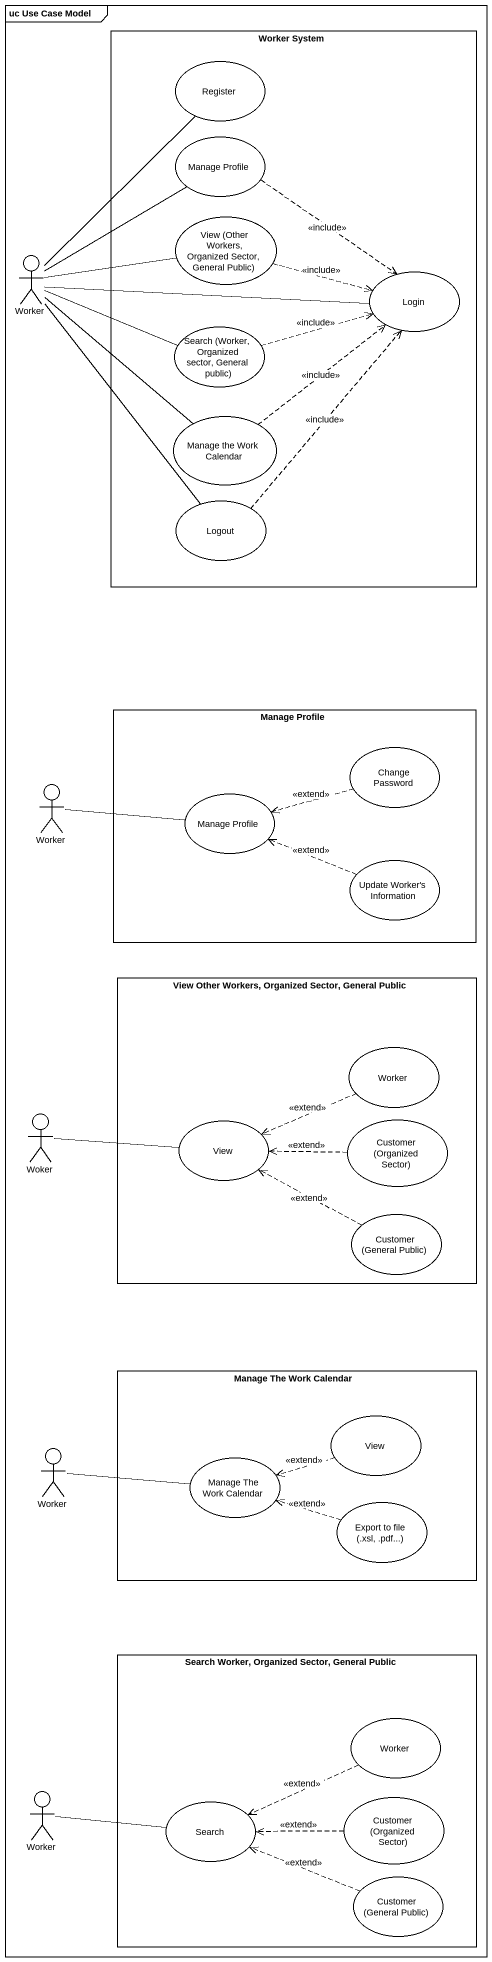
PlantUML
@startuml
mainframe uc Use Case Model
rectangle "Worker System" as Worker_System {
  usecase Register
  usecase "Manage Profile" as Manage_Profile
  usecase "View (Other Workers, Organized Sector, General Public)" as View_Other_Workers
  usecase Login
  usecase "Search (Worker, Organized sector, General public)" as Search_Worker_Organized
  usecase "Manage the Work Calendar" as Manage_the_Work_Calendar
  usecase Logout
}
actor Worker
rectangle "Manage Profile" as Manage_Profile_2 {
  usecase "Change Password" as Change_Password
  usecase "Manage Profile" as Manage_Profile_3
  usecase "Update Worker's Information" as Update_Worker_s_Information
}
actor "Worker" as Worker_2
rectangle "View Other Workers, Organized Sector, General Public" as View_Other_Workers_2 {
  usecase "Worker" as Worker_3
  usecase View
  usecase "Customer (Organized Sector)" as Customer_Organized_Sector
  usecase "Customer (General Public)" as Customer_General_Public
}
actor Woker
rectangle "Manage The Work Calendar" as Manage_The_Work_Calendar {
  usecase "View" as View_2
  usecase "Manage The Work Calendar" as Manage_The_Work_Calendar_2
  usecase "Export to file (.xsl, .pdf...)" as Export_to_file_xsl_pdf
}
actor "Worker" as Worker_4
rectangle "Search Worker, Organized Sector, General Public" as Search_Worker_Organized_2 {
  usecase "Worker" as Worker_5
  usecase "Customer (Organized Sector)" as Customer_Organized_Sector_2
  usecase Search
  usecase "Customer (General Public)" as Customer_General_Public_2
}
actor "Worker" as Worker_6
Manage_Profile ..> Login : <<include>>
View_Other_Workers .right.> Login : <<include>>
Worker -up- Register
Worker -up- Manage_Profile
Worker -right- View_Other_Workers
Worker -right- Login
Worker -right- Search_Worker_Organized
Worker -- Manage_the_Work_Calendar
Worker -- Logout
Search_Worker_Organized .right.> Login : <<include>>
Manage_the_Work_Calendar .up.> Login : <<include>>
Logout .up.> Login : <<include>>
Change_Password .left.> Manage_Profile_3 : <<extend>>
Worker_2 -right- Manage_Profile_3
Update_Worker_s_Information .left.> Manage_Profile_3 : <<extend>>
Worker_3 .left.> View : <<extend>>
Woker -right- View
Customer_Organized_Sector .left.> View : <<extend>>
Customer_General_Public .left.> View : <<extend>>
Worker_4 -right- Manage_The_Work_Calendar_2
View_2 .left.> Manage_The_Work_Calendar_2 : <<extend>>
Export_to_file_xsl_pdf .left.> Manage_The_Work_Calendar_2 : <<extend>>
Worker_5 .left.> Search : <<extend>>
Worker_6 -right- Search
Customer_Organized_Sector_2 .left.> Search : <<extend>>
Customer_General_Public_2 .left.> Search : <<extend>>
@enduml
